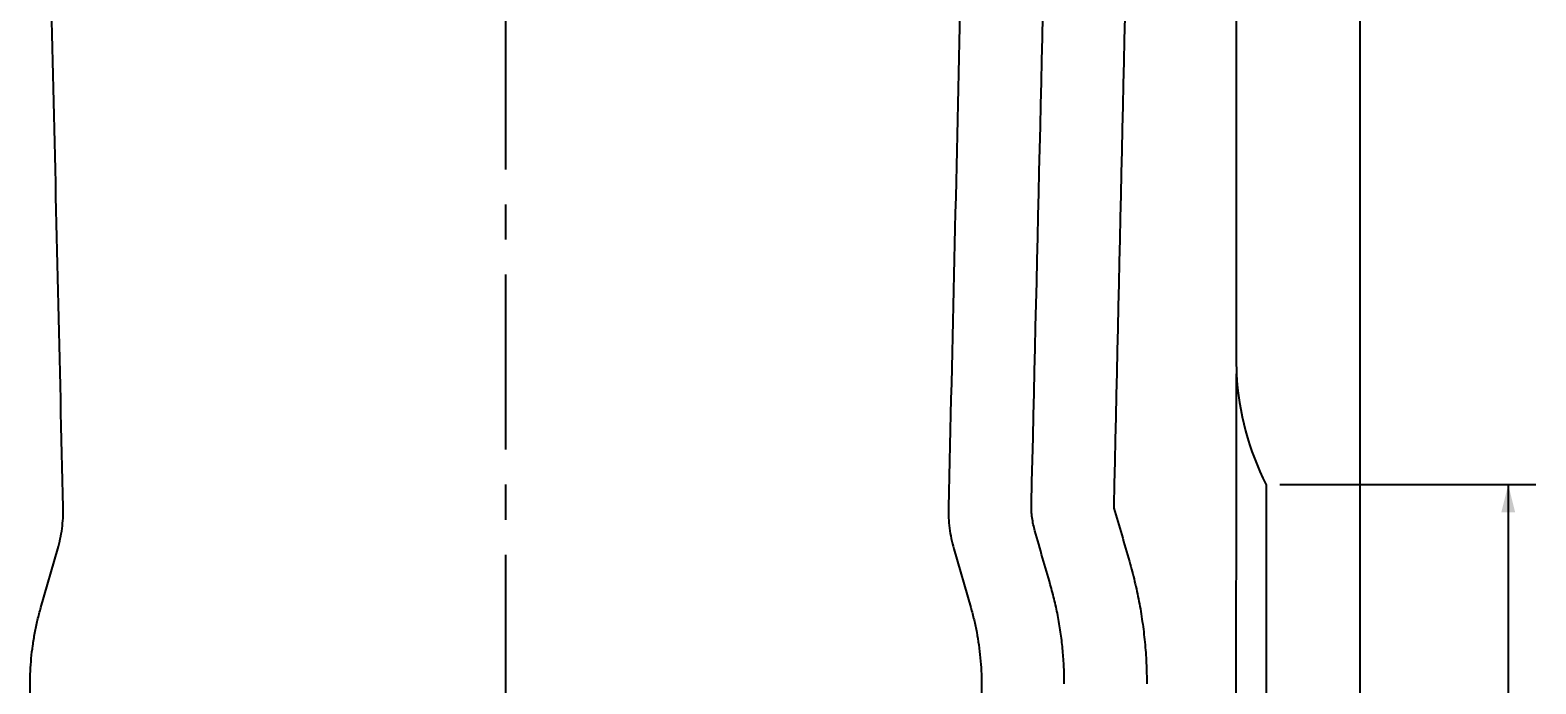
# Model space of a CAD drawing. Header units: millimetres. Extents: x 8 to 871, y 8 to 585.
# Drawn here: x 82.8 to 192.1, y 202.4 to 249.9 of the extents above; entities that cross this region are included whole.
import ezdxf

# ---------------------------------------------------------------- set-up
doc = ezdxf.new("R2010")
doc.units = ezdxf.units.MM
doc.linetypes.add('CENTERX2', pattern=[20.32, 12.7, -2.54, 2.54, -2.54])
doc.layers.add('CENTERLINE', color=4, linetype='CENTERX2')
doc.layers.add('DIMENSIONS', color=2, linetype='Continuous')
doc.layers.add('OUTLINE', color=7, linetype='Continuous', lineweight=25)
doc.styles.add('SLDTEXTSTYLE0', font='TXT', dxfattribs={"width": 0.75})
doc.dimstyles.new('SLDDIMSTYLE2', dxfattribs={"dimtxt": 3.5, "dimasz": 2, "dimexe": 0, "dimexo": 0.0625, "dimgap": 0.875, "dimtad": 1, "dimrnd": 1e-09, "dimzin": 12, "dimdsep": 46, "dimtxsty": 'SLDTEXTSTYLE0', "dimsah": 1, "dimcen": 0.09, "dimadec": 0, "dimazin": 3, "dimtfac": 1, "dimtofl": 0, "dimtmove": 0, "dimatfit": 3, "dimfxl": 0, "dimfrac": 2, "dimtolj": 1, "dimtzin": 12, "dimarcsym": 0})

# ---------------------------------------------------------------- blocks, each defined once
blk = doc.blocks.new('_D_56')
at = {"layer": 'DIMENSIONS'}
for p, q in [((173.54, 216.89), (192.11, 216.89)), ((190.11, 216.89), (190.11, 156.89)), ((177.06, 156.89), (192.11, 156.89))]:
    blk.add_line(p, q, dxfattribs=at)
for points in [[(190.11, 216.89), (189.61, 214.89), (190.61, 214.89)], [(190.11, 156.89), (190.61, 158.89), (189.61, 158.89)]]:
    blk.add_solid(points, dxfattribs=at)
at = {"layer": 'DIMENSIONS', "insert": (185.6, 184.3), "char_height": 3.5, "attachment_point": 1, "rotation": 90, "style": 'SLDTEXTSTYLE0'}
blk.add_mtext('60', dxfattribs=at)

msp = doc.modelspace()

# ---------------------------------------------------------------- linework, layer by layer
at = {"layer": 'CENTERLINE'}
msp.add_line((117.35918, 158.46862), (117.35918, 432.05254), dxfattribs=at)
at = {"layer": 'OUTLINE'}
for p, q in [((179.33425, 429.83342), (179.33425, 156.8852)), ((170.35918, 360.74586), (170.35918, 225.97277)), ((170.35918, 225.97277), (170.38591, 224.93915)), ((172.543, 216.8852), (172.543, 156.8852)), ((83.61826, 207.98025), (84.84488, 212.23094)), ((149.87349, 212.23094), (151.1001, 207.98025)), ((82.83418, 196.6352), (82.83419, 202.4352)), ((151.88417, 202.4352), (151.88418, 196.6352))]:
    msp.add_line(p, q, dxfattribs=at)
msp.add_arc((190.35918, 225.97277), 20, 182.9624052, 207.0249267, dxfattribs=at)
for centre, major_axis, ratio, start_param, end_param in [((-10694.3011, 298.35931), (1011.06361, 40487.50552), 0.267866113, 4.717031077, 4.719577459), ((11015.12783, 298.35931), (1011.06361, 40487.50552), 0.267866113, 1.576989474, 1.57953588), ((-14566.16642, 298.35931), (0, 40488.41133), 0.363970234, 4.709759235, 4.710575617), ((11428.96552, 298.35931), (-12541.92672, 40360.972), 0.255932738, 1.493488079, 1.493583959), ((-11160.19122, 298.35931), (-12541.92672, 40360.972), 0.255932738, 4.63083542, 4.63093133)]:
    msp.add_ellipse(centre, major_axis=major_axis, ratio=ratio, start_param=start_param, end_param=end_param, dxfattribs=at)
for points, knots in [([(85.23423, 215.23521), (84.99175, 225.69815), (84.50678, 246.62405), (83.70736, 281.11818), (83.15031, 305.14935), (82.83579, 318.71755)], [0, 0, 0, 0, 0.303325846, 0.606651911, 1, 1, 1, 1]), ([(151.88258, 318.71755), (151.62193, 307.47335), (151.10063, 284.98495), (150.30119, 250.49081), (149.76237, 227.24091), (149.48414, 215.23521)], [0, 0, 0, 0, 0.325974284, 0.651948786, 1, 1, 1, 1]), ([(155.75768, 213.53018), (155.71609, 213.68727), (155.63292, 214.00145), (155.55338, 214.48663), (155.50541, 214.97983), (155.50596, 215.31248), (155.50623, 215.47881)], [0, 0, 0, 0, 0.247093692, 0.494187847, 0.747092476, 1, 1, 1, 1]), ([(161.47513, 215.34045), (161.47778, 215.28965), (161.48051, 215.2373), (161.49484, 215.18732), (161.49526, 215.18585)], [0, 0, 0, 0, 0.970550006, 1, 1, 1, 1]), ([(84.84488, 212.23094), (84.90913, 212.47312), (85.03764, 212.95746), (85.1607, 213.70547), (85.23506, 214.46586), (85.23451, 214.97876), (85.23423, 215.23521)], [0, 0, 0, 0, 0.247095193, 0.494188777, 0.747093924, 1, 1, 1, 1]), ([(149.48414, 215.23521), (149.48374, 214.98465), (149.48294, 214.48355), (149.55464, 213.72888), (149.67656, 212.97466), (149.80785, 212.47885), (149.87349, 212.23094)], [0, 0, 0, 0, 0.2470967207, 0.4941908987, 0.7470948848, 1, 1, 1, 1]), ([(162.61775, 211.30382), (162.74867, 210.82718), (163.01057, 209.87365), (163.31883, 208.42236), (163.56646, 206.94982), (163.74313, 205.45709), (163.85543, 203.94788), (163.86989, 202.93933), (163.87712, 202.4352)], [0, 0, 0, 0, 0.164985784, 0.33006052, 0.49504688, 0.663333357, 0.831714132, 1, 1, 1, 1]), ([(157.89125, 202.4352), (157.88611, 202.83705), (157.87582, 203.64095), (157.78952, 204.84412), (157.65105, 206.05024), (157.45257, 207.25614), (157.20006, 208.4604), (156.98396, 209.2515), (156.87593, 209.64693)], [0, 0, 0, 0, 0.164983733, 0.330057193, 0.495041826, 0.663329581, 0.831712395, 1, 1, 1, 1]), ([(82.83419, 202.4352), (82.83834, 202.7442), (82.84665, 203.36236), (82.91357, 204.28751), (83.02062, 205.2149), (83.17379, 206.14209), (83.3685, 207.068), (83.53502, 207.67622), (83.61826, 207.98025)], [0, 0, 0, 0, 0.164985042, 0.330059291, 0.495043524, 0.663330299, 0.83171285, 1, 1, 1, 1]), ([(151.1001, 207.98025), (151.18179, 207.68221), (151.3452, 207.08598), (151.5374, 206.17854), (151.69168, 205.25783), (151.80158, 204.32453), (151.87121, 203.38093), (151.87985, 202.75039), (151.88417, 202.4352)], [0, 0, 0, 0, 0.164986114, 0.330059315, 0.495044068, 0.663331769, 0.831712727, 1, 1, 1, 1])]:
    msp.add_open_spline(points, degree=3, knots=knots, dxfattribs=at)

# ---------------------------------------------------------------- dimensions: what is measured, and where the dimension line sits
at = {"layer": 'DIMENSIONS'}
dim = msp.add_linear_dim(base=(190.11489, 156.8852), p1=(172.543, 216.8852), p2=(176.06286, 156.8852), angle=90, dimstyle='SLDDIMSTYLE2', dxfattribs=at)
dim.commit()
dim.dimension.update_dxf_attribs({"geometry": '_D_56', "text_midpoint": (190.11489, 186.8852), "dimtype": 160})

doc.saveas('drawing.dxf')
